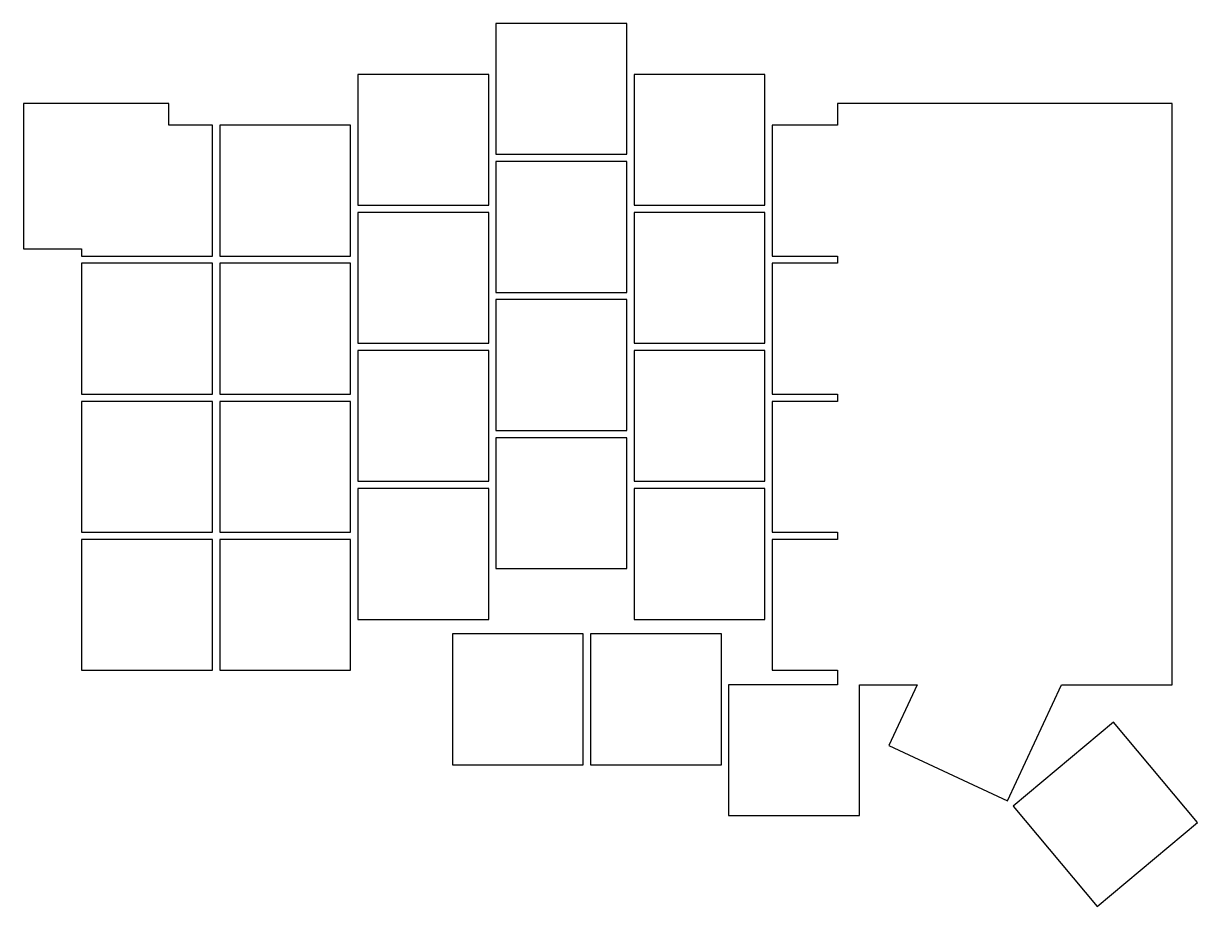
# Model space of a CAD drawing. Header units: millimetres. Extents: x -17 to 145, y -42 to 80.
import ezdxf

# ---------------------------------------------------------------- set-up
doc = ezdxf.new("R2010")
doc.units = ezdxf.units.MM

msp = doc.modelspace()

# ---------------------------------------------------------------- linework, layer by layer
for p, q in [((66, 80), (48, 80)), ((48, 80), (48, 62)), ((66, 62), (66, 80)), ((47, 73), (29, 73)), ((29, 73), (29, 55)), ((47, 55), (47, 73)), ((85, 73), (67, 73)), ((67, 73), (67, 55)), ((85, 55), (85, 73)), ((3, 69), (-17, 69)), ((-17, 69), (-17, 49)), ((3, 66), (3, 69)), ((141, 69), (95, 69)), ((95, 69), (95, 66)), ((141, -11), (141, 69)), ((9, 66), (3, 66)), ((9, 48), (9, 66)), ((28, 66), (10, 66)), ((10, 66), (10, 48)), ((28, 48), (28, 66)), ((95, 66), (86, 66)), ((86, 66), (86, 48)), ((48, 62), (66, 62)), ((66, 61), (48, 61)), ((48, 61), (48, 43)), ((66, 43), (66, 61)), ((29, 55), (47, 55)), ((67, 55), (85, 55)), ((47, 54), (29, 54)), ((29, 54), (29, 36)), ((47, 36), (47, 54)), ((85, 54), (67, 54)), ((67, 54), (67, 36)), ((85, 36), (85, 54)), ((-17, 49), (-9, 49)), ((-9, 49), (-9, 48)), ((-9, 48), (9, 48)), ((9, 47), (-9, 47)), ((-9, 47), (-9, 29)), ((9, 29), (9, 47)), ((10, 48), (28, 48)), ((28, 47), (10, 47)), ((10, 47), (10, 29)), ((28, 29), (28, 47)), ((86, 48), (95, 48)), ((95, 47), (86, 47)), ((86, 47), (86, 29)), ((95, 48), (95, 47)), ((48, 43), (66, 43)), ((66, 42), (48, 42)), ((48, 42), (48, 24)), ((66, 24), (66, 42)), ((29, 36), (47, 36)), ((67, 36), (85, 36)), ((47, 35), (29, 35)), ((29, 35), (29, 17)), ((47, 17), (47, 35)), ((85, 35), (67, 35)), ((67, 35), (67, 17)), ((85, 17), (85, 35)), ((-9, 29), (9, 29)), ((9, 28), (-9, 28)), ((-9, 28), (-9, 10)), ((9, 10), (9, 28)), ((10, 29), (28, 29)), ((28, 28), (10, 28)), ((10, 28), (10, 10)), ((28, 10), (28, 28)), ((86, 29), (95, 29)), ((95, 28), (86, 28)), ((86, 28), (86, 10)), ((95, 29), (95, 28)), ((48, 24), (66, 24)), ((66, 23), (48, 23)), ((48, 23), (48, 5)), ((66, 5), (66, 23)), ((29, 17), (47, 17)), ((67, 17), (85, 17)), ((47, 16), (29, 16)), ((29, 16), (29, -2)), ((47, -2), (47, 16)), ((85, 16), (67, 16)), ((67, 16), (67, -2)), ((85, -2), (85, 16)), ((-9, 10), (9, 10)), ((10, 10), (28, 10)), ((86, 10), (95, 10)), ((95, 10), (95, 9)), ((9, 9), (-9, 9)), ((-9, 9), (-9, -9)), ((9, -9), (9, 9)), ((28, 9), (10, 9)), ((10, 9), (10, -9)), ((28, -9), (28, 9)), ((95, 9), (86, 9)), ((86, 9), (86, -9)), ((48, 5), (66, 5)), ((29, -2), (47, -2)), ((67, -2), (85, -2)), ((60, -4), (42, -4)), ((42, -4), (42, -22)), ((60, -22), (60, -4)), ((79, -4), (61, -4)), ((61, -4), (61, -22)), ((79, -22), (79, -4)), ((-9, -9), (9, -9)), ((10, -9), (28, -9)), ((86, -9), (95, -9)), ((95, -9), (95, -11)), ((95, -11), (80, -11)), ((80, -11), (80, -29)), ((98, -29), (98, -11)), ((98, -11), (105.93, -11)), ((105.93, -11), (102.04, -19.35)), ((118.35, -26.96), (125.8, -11)), ((125.8, -11), (141, -11)), ((132.93, -16.15), (119.15, -27.72)), ((144.51, -29.94), (132.93, -16.15)), ((102.04, -19.35), (118.35, -26.96)), ((42, -22), (60, -22)), ((61, -22), (79, -22)), ((80, -29), (98, -29)), ((119.15, -27.72), (130.72, -41.51)), ((130.72, -41.51), (144.51, -29.94))]:
    msp.add_line(p, q)

doc.saveas('drawing.dxf')
